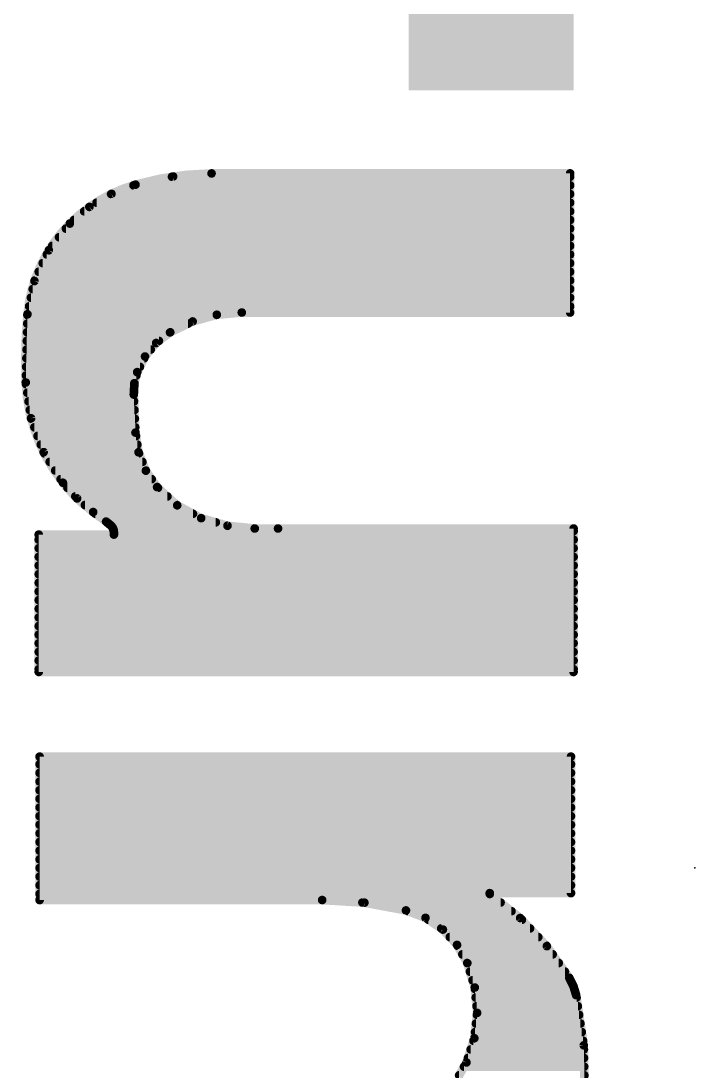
# Model space of a CAD drawing. Extents: x -0.1 to 30.6, y -0.1 to 52.6.
# Drawn here: x 13.259 to 15.24, y 29.883 to 32.97 of the extents above; entities that cross this region are included whole.
import ezdxf

# ---------------------------------------------------------------- set-up
doc = ezdxf.new("R2010")
doc.units = 0
doc.layers.add('21', color=41, linetype='CONTINUOUS')
doc.layers.add('23', color=53, linetype='CONTINUOUS')

# ---------------------------------------------------------------- blocks, each defined once
blk = doc.blocks.new('RECT')
blk.add_solid([(-0.5, -0.5), (0.5, -0.5), (-0.5, 0.5), (0.5, 0.5)])

msp = doc.modelspace()

# ---------------------------------------------------------------- linework, layer by layer
at = {"layer": '21'}
for points, const_width in [([(13.8189, 32.5218, 0.0668), (13.5953, 32.4888)], 0.0254), ([(13.8189, 32.5281, 1), (13.8189, 32.5155)], 0.0127), ([(13.8189, 32.5281, 1), (13.8189, 32.5155)], 0.0127), ([(13.8194, 32.5155, 1), (13.8184, 32.5281)], 0.0127), ([(13.819, 32.5155, 1), (13.8188, 32.5281)], 0.0127), ([(14.8794, 32.5218, 1), (14.8667, 32.5218)], 0.0127), ([(14.8794, 32.5218, 1), (14.8667, 32.5218)], 0.0127), ([(14.873, 32.5155, 1), (14.873, 32.5281)], 0.0127), ([(14.873, 32.5155, 1), (14.873, 32.5281)], 0.0127), ([(13.7025, 32.5183, 1), (13.7025, 32.5057)], 0.0127), ([(13.7055, 32.5191, 1), (13.7065, 32.5064)], 0.0127), ([(13.7073, 32.5066, 1), (13.7047, 32.519)], 0.0127), ([(14.873, 32.5057, 1), (14.873, 32.5183)], 0.0127), ([(13.5953, 32.4888, 0.1281), (13.4023, 32.3745)], 0.0254), ([(13.5236, 32.4675, 1), (13.5236, 32.4549)], 0.0127), ([(13.5225, 32.4678, 1), (13.527, 32.4559)], 0.0127), ([(13.528, 32.4564, 1), (13.5215, 32.4673)], 0.0127), ([(13.5895, 32.493, 1), (13.5895, 32.4803)], 0.0127), ([(13.594, 32.495, 1), (13.5966, 32.4826)], 0.0127), ([(13.5935, 32.4949, 1), (13.5971, 32.4827)], 0.0127), ([(13.5976, 32.4829, 1), (13.593, 32.4947)], 0.0127), ([(13.5971, 32.4827, 1), (13.5935, 32.4949)], 0.0127), ([(14.873, 32.4803, 1), (14.873, 32.493)], 0.0127), ([(14.873, 32.4549, 1), (14.873, 32.4675)], 0.0127), ([(13.4808, 32.4421, 1), (13.4808, 32.4295)], 0.0127), ([(14.873, 32.4295, 1), (14.873, 32.4421)], 0.0127), ([(13.4445, 32.4168, 1), (13.4445, 32.4041)], 0.0127), ([(13.4566, 32.4289, 1), (13.4631, 32.4179)], 0.0127), ([(13.4639, 32.4186, 1), (13.4557, 32.4282)], 0.0127), ([(14.873, 32.4041, 1), (14.873, 32.4168)], 0.0127), ([(13.4023, 32.3745, 0.1741), (13.2778, 32.1078)], 0.0254), ([(13.3982, 32.3793, 1), (13.4064, 32.3697)], 0.0127), ([(13.3978, 32.379, 1), (13.4068, 32.37)], 0.0127), ([(13.4073, 32.3706, 1), (13.3973, 32.3784)], 0.0127), ([(13.4068, 32.37, 1), (13.3978, 32.379)], 0.0127), ([(13.4146, 32.3913, 1), (13.4146, 32.3787)], 0.0127), ([(14.873, 32.3787, 1), (14.873, 32.3913)], 0.0127), ([(13.3906, 32.3659, 1), (13.3906, 32.3533)], 0.0127), ([(14.873, 32.3533, 1), (14.873, 32.3659)], 0.0127), ([(13.3506, 32.3152, 1), (13.3506, 32.3025)], 0.0127), ([(13.3706, 32.3406, 1), (13.3706, 32.3279)], 0.0127), ([(14.873, 32.3279, 1), (14.873, 32.3406)], 0.0127), ([(14.873, 32.3025, 1), (14.873, 32.3152)], 0.0127), ([(13.3347, 32.2897, 1), (13.3347, 32.2771)], 0.0127), ([(13.3356, 32.2999, 1), (13.3456, 32.2921)], 0.0127), ([(13.3463, 32.2933, 1), (13.3348, 32.2987)], 0.0127), ([(14.873, 32.2771, 1), (14.873, 32.2897)], 0.0127), ([(13.3228, 32.2644, 1), (13.3228, 32.2517)], 0.0127), ([(14.873, 32.2517, 1), (14.873, 32.2644)], 0.0127), ([(13.311, 32.239, 1), (13.311, 32.2263)], 0.0127), ([(14.873, 32.2263, 1), (14.873, 32.239)], 0.0127), ([(13.2926, 32.2082, 1), (13.3041, 32.2028)], 0.0127), ([(13.3045, 32.2042, 1), (13.2921, 32.2068)], 0.0127), ([(13.2991, 32.2135, 1), (13.2991, 32.2009)], 0.0127), ([(14.873, 32.2009, 1), (14.873, 32.2135)], 0.0127), ([(13.288, 32.1628, 1), (13.288, 32.1501)], 0.0127), ([(13.2933, 32.1882, 1), (13.2933, 32.1755)], 0.0127), ([(14.873, 32.1755, 1), (14.873, 32.1882)], 0.0127), ([(14.873, 32.1501, 1), (14.873, 32.1628)], 0.0127), ([(13.2827, 32.1373, 1), (13.2827, 32.1247)], 0.0127), ([(14.873, 32.1247, 1), (14.873, 32.1373)], 0.0127), ([(13.2778, 32.1078, 0.0335), (13.2728, 31.9072)], 0.0254), ([(13.2777, 32.112, 1), (13.2777, 32.0993)], 0.0127), ([(13.2716, 32.1091, 1), (13.284, 32.1065)], 0.0127), ([(13.2715, 32.1084, 1), (13.2841, 32.1072)], 0.0127), ([(13.2841, 32.1076, 1), (13.2715, 32.108)], 0.0127), ([(13.2841, 32.1072, 1), (13.2715, 32.1084)], 0.0127), ([(13.9078, 32.1129, 0.136), (13.6969, 32.0545)], 0.0254), ([(13.8338, 32.1126, 1), (13.8349, 32.1)], 0.0127), ([(13.8319, 32.0993, 1), (13.8319, 32.112)], 0.0127), ([(13.8361, 32.1002, 1), (13.8327, 32.1124)], 0.0127), ([(13.9078, 32.1193, 1), (13.9078, 32.1066)], 0.0127), ([(13.9078, 32.1193, 1), (13.9078, 32.1066)], 0.0127), ([(13.9084, 32.1066, 1), (13.9072, 32.1192)], 0.0127), ([(13.9078, 32.1066, 1), (13.9078, 32.1192)], 0.0127), ([(14.8667, 32.1129, 1), (14.8794, 32.1129)], 0.0127), ([(14.8667, 32.1129, 1), (14.8794, 32.1129)], 0.0127), ([(14.873, 32.1066, 1), (14.873, 32.1193)], 0.0127), ([(14.873, 32.1066, 1), (14.873, 32.1193)], 0.0127), ([(13.2771, 32.0866, 1), (13.2771, 32.0739)], 0.0127), ([(13.7501, 32.0739, 1), (13.7501, 32.0866)], 0.0127), ([(13.7616, 32.0927, 1), (13.765, 32.0805)], 0.0127), ([(13.7661, 32.0809, 1), (13.7605, 32.0923)], 0.0127), ([(13.2758, 32.0358, 1), (13.2758, 32.0231)], 0.0127), ([(13.2765, 32.0611, 1), (13.2765, 32.0485)], 0.0127), ([(13.6969, 32.0545, 0.1719), (13.6004, 31.9376)], 0.0254), ([(13.6641, 32.0231, 1), (13.6641, 32.0358)], 0.0127), ([(13.6941, 32.0602, 1), (13.6997, 32.0488)], 0.0127), ([(13.6936, 32.0599, 1), (13.7002, 32.0491)], 0.0127), ([(13.7008, 32.0495, 1), (13.693, 32.0595)], 0.0127), ([(13.7002, 32.0491, 1), (13.6936, 32.0599)], 0.0127), ([(13.6975, 32.0485, 1), (13.6975, 32.0611)], 0.0127), ([(13.2752, 32.0104, 1), (13.2752, 31.9977)], 0.0127), ([(13.6402, 31.9977, 1), (13.6402, 32.0104)], 0.0127), ([(13.6522, 32.0283, 1), (13.66, 32.0182)], 0.0127), ([(13.661, 32.0192, 1), (13.6512, 32.0273)], 0.0127), ([(13.2746, 31.985, 1), (13.2746, 31.9722)], 0.0127), ([(13.6185, 31.9876, 1), (13.6283, 31.9796)], 0.0127), ([(13.629, 31.9808, 1), (13.6177, 31.9864)], 0.0127), ([(13.6209, 31.9722, 1), (13.6209, 31.985)], 0.0127), ([(13.2739, 31.9596, 1), (13.2739, 31.9469)], 0.0127), ([(13.6004, 31.9376, 0.0992), (13.5903, 31.8716)], 0.0254), ([(13.6066, 31.936, 1), (13.5942, 31.9392)], 0.0127), ([(13.6064, 31.9354, 1), (13.5944, 31.9398)], 0.0127), ([(13.6082, 31.9469, 1), (13.6082, 31.9596)], 0.0127), ([(13.2791, 31.9081, 1), (13.2665, 31.9063)], 0.0127), ([(13.2728, 31.9072, 0.1577), (13.382, 31.6125)], 0.0254), ([(13.2791, 31.9075, 1), (13.2665, 31.9069)], 0.0127), ([(13.2733, 31.9342, 1), (13.2733, 31.9215)], 0.0127), ([(13.5984, 31.9048, 1), (13.5857, 31.9054)], 0.0127), ([(13.5947, 31.9404, 1), (13.6061, 31.9348)], 0.0127), ([(13.5944, 31.9398, 1), (13.6064, 31.9354)], 0.0127), ([(13.5979, 31.9215, 1), (13.5979, 31.9342)], 0.0127), ([(13.2665, 31.9074, 1), (13.2791, 31.907)], 0.0127), ([(13.2665, 31.9069, 1), (13.2791, 31.9075)], 0.0127), ([(13.2735, 31.9088, 1), (13.2735, 31.896)], 0.0127), ([(13.2773, 31.8834, 1), (13.2773, 31.8707)], 0.0127), ([(13.5859, 31.9067, 1), (13.5982, 31.9035)], 0.0127), ([(13.5906, 31.8707, 1), (13.5906, 31.8834)], 0.0127), ([(13.5919, 31.896, 1), (13.5919, 31.9088)], 0.0127), ([(13.281, 31.858, 1), (13.281, 31.8453)], 0.0127), ([(13.5966, 31.8719, 1), (13.584, 31.8713)], 0.0127), ([(13.5953, 31.7598, 0.0006), (13.5903, 31.8716)], 0.0254), ([(13.5966, 31.8719, 1), (13.584, 31.8713)], 0.0127), ([(13.584, 31.8719, 1), (13.5966, 31.8713)], 0.0127), ([(13.584, 31.8713, 1), (13.5966, 31.8719)], 0.0127), ([(13.5912, 31.8453, 1), (13.5912, 31.858)], 0.0127), ([(13.2847, 31.8326, 1), (13.2847, 31.8198)], 0.0127), ([(13.5923, 31.8198, 1), (13.5923, 31.8326)], 0.0127), ([(13.2942, 31.8042, 1), (13.2823, 31.7998)], 0.0127), ([(13.282, 31.8011, 1), (13.2946, 31.803)], 0.0127), ([(13.2888, 31.8072, 1), (13.2888, 31.7945)], 0.0127), ([(13.5935, 31.7945, 1), (13.5935, 31.8072)], 0.0127), ([(13.2982, 31.7818, 1), (13.2982, 31.7691)], 0.0127), ([(13.3076, 31.7564, 1), (13.3076, 31.7436)], 0.0127), ([(13.6016, 31.7608, 1), (13.589, 31.7588)], 0.0127), ([(13.5953, 31.7598, 0.1688), (13.6588, 31.5998)], 0.0254), ([(13.6016, 31.7601, 1), (13.589, 31.7595)], 0.0127), ([(13.589, 31.7595, 1), (13.6016, 31.7601)], 0.0127), ([(13.589, 31.7595, 1), (13.6016, 31.7601)], 0.0127), ([(13.5946, 31.7691, 1), (13.5946, 31.7818)], 0.0127), ([(13.5968, 31.7436, 1), (13.5968, 31.7564)], 0.0127), ([(13.317, 31.731, 1), (13.317, 31.7183)], 0.0127), ([(13.6008, 31.7183, 1), (13.6008, 31.731)], 0.0127), ([(13.3306, 31.7058, 1), (13.3199, 31.699)], 0.0127), ([(13.3193, 31.7002, 1), (13.3312, 31.7046)], 0.0127), ([(13.3272, 31.7056, 1), (13.3272, 31.6928)], 0.0127), ([(13.6102, 31.7045, 1), (13.5984, 31.6998)], 0.0127), ([(13.598, 31.7012, 1), (13.6106, 31.7031)], 0.0127), ([(13.6055, 31.6928, 1), (13.6055, 31.7056)], 0.0127), ([(13.3433, 31.6802, 1), (13.3433, 31.6674)], 0.0127), ([(13.6156, 31.6674, 1), (13.6156, 31.6802)], 0.0127), ([(13.3593, 31.6548, 1), (13.3593, 31.6421)], 0.0127), ([(13.6311, 31.6515, 1), (13.6206, 31.6443)], 0.0127), ([(13.6199, 31.6456, 1), (13.6317, 31.6503)], 0.0127), ([(13.6256, 31.6421, 1), (13.6256, 31.6548)], 0.0127), ([(13.3754, 31.6294, 1), (13.3754, 31.6166)], 0.0127), ([(13.3867, 31.6168, 1), (13.3773, 31.6082)], 0.0127), ([(13.382, 31.6125, 0.0664), (13.4709, 31.5262)], 0.0254), ([(13.387, 31.6164, 1), (13.377, 31.6086)], 0.0127), ([(13.3766, 31.6091, 1), (13.3874, 31.6159)], 0.0127), ([(13.377, 31.6086, 1), (13.387, 31.6164)], 0.0127), ([(13.3954, 31.604, 1), (13.3954, 31.5912)], 0.0127), ([(13.6429, 31.6166, 1), (13.6429, 31.6294)], 0.0127), ([(13.6631, 31.6045, 1), (13.6545, 31.5951)], 0.0127), ([(13.6588, 31.5998, 0.1229), (13.7884, 31.5084)], 0.0254), ([(13.6636, 31.6039, 1), (13.654, 31.5957)], 0.0127), ([(13.6536, 31.5962, 1), (13.664, 31.6034)], 0.0127), ([(13.654, 31.5957, 1), (13.6636, 31.6039)], 0.0127), ([(13.6612, 31.5912, 1), (13.6612, 31.604)], 0.0127), ([(13.4184, 31.5786, 1), (13.4184, 31.5659)], 0.0127), ([(13.4277, 31.5712, 1), (13.4195, 31.5616)], 0.0127), ([(13.6892, 31.5659, 1), (13.6892, 31.5786)], 0.0127), ([(13.4189, 31.5621, 1), (13.4283, 31.5707)], 0.0127), ([(13.4467, 31.5532, 1), (13.4467, 31.5404)], 0.0127), ([(13.721, 31.5517, 1), (13.715, 31.5405)], 0.0127), ([(13.7137, 31.5414, 1), (13.7222, 31.5508)], 0.0127), ([(13.7173, 31.5404, 1), (13.7173, 31.5532)], 0.0127), ([(13.4747, 31.5313, 1), (13.4671, 31.5211)], 0.0127), ([(13.4709, 31.5262, 0.0022), (13.509, 31.4982)], 0.0254), ([(13.4747, 31.5313, 1), (13.4671, 31.5211)], 0.0127), ([(13.4668, 31.5214, 1), (13.475, 31.531)], 0.0127), ([(13.4671, 31.5211, 1), (13.4747, 31.5313)], 0.0127), ([(13.4774, 31.5278, 1), (13.4774, 31.515)], 0.0127), ([(13.7641, 31.515, 1), (13.7641, 31.5278)], 0.0127), ([(13.7902, 31.5145, 1), (13.7866, 31.5023)], 0.0127), ([(13.7884, 31.5084, 0.0895), (13.9459, 31.4779)], 0.0254), ([(13.7907, 31.5143, 1), (13.7861, 31.5025)], 0.0127), ([(13.7854, 31.5028, 1), (13.7914, 31.514)], 0.0127), ([(13.7861, 31.5025, 1), (13.7907, 31.5143)], 0.0127), ([(13.5131, 31.5031, 1), (13.5049, 31.4933)], 0.0127), ([(13.5242, 31.4855, 0.0333), (13.509, 31.4982)], 0.0254), ([(13.5127, 31.5033, 1), (13.5053, 31.4931)], 0.0127), ([(13.5052, 31.4931, 1), (13.5128, 31.5033)], 0.0127), ([(13.5116, 31.5024, 1), (13.5116, 31.4897)], 0.0127), ([(13.5053, 31.4931, 1), (13.5127, 31.5033)], 0.0127), ([(13.5294, 31.4891, 1), (13.519, 31.4819)], 0.0127), ([(13.5318, 31.4677, 0.205), (13.5242, 31.4855)], 0.0254), ([(13.5286, 31.4901, 1), (13.5198, 31.4809)], 0.0127), ([(13.5198, 31.4809, 1), (13.5286, 31.4901)], 0.0127), ([(13.5201, 31.4806, 1), (13.5283, 31.4904)], 0.0127), ([(13.536, 31.4786, 1), (13.5236, 31.4761)], 0.0127), ([(13.5246, 31.4738, 1), (13.535, 31.481)], 0.0127), ([(13.8314, 31.4897, 1), (13.8314, 31.5024)], 0.0127), ([(13.8664, 31.4924, 1), (13.8651, 31.4798)], 0.0127), ([(13.864, 31.48, 1), (13.8675, 31.4922)], 0.0127), ([(13.9459, 31.4843, 1), (13.9459, 31.4716)], 0.0127), ([(13.9459, 31.4779, 0.0064), (14.0144, 31.4779)], 0.0254), ([(13.946, 31.4842, 1), (13.9458, 31.4716)], 0.0127), ([(13.9453, 31.4716, 1), (13.9465, 31.4842)], 0.0127), ([(13.9458, 31.4716, 1), (13.946, 31.4842)], 0.0127), ([(14.0144, 31.4843, 1), (14.0144, 31.4716)], 0.0127), ([(14.0145, 31.4716, 1), (14.0143, 31.4842)], 0.0127), ([(14.8895, 31.4779, 1), (14.8768, 31.4779)], 0.0127), ([(14.8895, 31.4779, 1), (14.8768, 31.4779)], 0.0127), ([(14.8831, 31.4716, 1), (14.8831, 31.4843)], 0.0127), ([(14.8831, 31.4716, 1), (14.8831, 31.4843)], 0.0127), ([(13.3109, 31.4665, 1), (13.3109, 31.4537)], 0.0127), ([(13.3109, 31.4665, 1), (13.3109, 31.4537)], 0.0127), ([(13.3109, 31.4516, 1), (13.3109, 31.4388)], 0.0127), ([(13.3172, 31.4601, 1), (13.3046, 31.4601)], 0.0127), ([(13.3172, 31.4601, 1), (13.3046, 31.4601)], 0.0127), ([(13.5312, 31.477, 1), (13.5312, 31.4642)], 0.0127), ([(13.5381, 31.4677, 1), (13.5255, 31.4677)], 0.0127), ([(13.5381, 31.4677, 1), (13.5255, 31.4677)], 0.0127), ([(13.5255, 31.4677, 1), (13.5381, 31.4677)], 0.0127), ([(13.5255, 31.4601, 1), (13.5381, 31.4601)], 0.0127), ([(13.5255, 31.4601, 1), (13.5381, 31.4601)], 0.0127), ([(13.5256, 31.4664, 1), (13.538, 31.469)], 0.0127), ([(13.5318, 31.4537, 1), (13.5318, 31.4665)], 0.0127), ([(13.5318, 31.4537, 1), (13.5318, 31.4665)], 0.0127), ([(14.8831, 31.4642, 1), (14.8831, 31.477)], 0.0127), ([(14.8831, 31.4388, 1), (14.8831, 31.4516)], 0.0127), ([(13.3109, 31.4262, 1), (13.3109, 31.4135)], 0.0127), ([(14.8831, 31.4135, 1), (14.8831, 31.4262)], 0.0127), ([(13.3109, 31.4008, 1), (13.3109, 31.388)], 0.0127), ([(14.8831, 31.388, 1), (14.8831, 31.4008)], 0.0127), ([(13.3109, 31.3754, 1), (13.3109, 31.3626)], 0.0127), ([(14.8831, 31.3626, 1), (14.8831, 31.3754)], 0.0127), ([(13.3109, 31.35, 1), (13.3109, 31.3373)], 0.0127), ([(13.3109, 31.3246, 1), (13.3109, 31.3118)], 0.0127), ([(14.8831, 31.3373, 1), (14.8831, 31.35)], 0.0127), ([(14.8831, 31.3118, 1), (14.8831, 31.3246)], 0.0127), ([(13.3109, 31.2992, 1), (13.3109, 31.2864)], 0.0127), ([(14.8831, 31.2864, 1), (14.8831, 31.2992)], 0.0127), ([(13.3109, 31.2738, 1), (13.3109, 31.2611)], 0.0127), ([(14.8831, 31.2611, 1), (14.8831, 31.2738)], 0.0127), ([(13.3109, 31.2484, 1), (13.3109, 31.2356)], 0.0127), ([(14.8831, 31.2356, 1), (14.8831, 31.2484)], 0.0127), ([(13.3109, 31.223, 1), (13.3109, 31.2103)], 0.0127), ([(14.8831, 31.2103, 1), (14.8831, 31.223)], 0.0127), ([(13.3109, 31.1976, 1), (13.3109, 31.1849)], 0.0127), ([(13.3109, 31.1722, 1), (13.3109, 31.1594)], 0.0127), ([(14.8831, 31.1849, 1), (14.8831, 31.1976)], 0.0127), ([(14.8831, 31.1594, 1), (14.8831, 31.1722)], 0.0127), ([(13.3109, 31.1468, 1), (13.3109, 31.1341)], 0.0127), ([(14.8831, 31.1341, 1), (14.8831, 31.1468)], 0.0127), ([(13.3109, 31.1214, 1), (13.3109, 31.1087)], 0.0127), ([(14.8831, 31.1087, 1), (14.8831, 31.1214)], 0.0127), ([(13.3109, 31.096, 1), (13.3109, 31.0832)], 0.0127), ([(14.8831, 31.0832, 1), (14.8831, 31.096)], 0.0127), ([(13.3109, 31.0706, 1), (13.3109, 31.0579)], 0.0127), ([(13.3109, 31.0627, 1), (13.3109, 31.0499)], 0.0127), ([(13.3109, 31.0627, 1), (13.3109, 31.0499)], 0.0127), ([(13.3046, 31.0563, 1), (13.3172, 31.0563)], 0.0127), ([(13.3046, 31.0563, 1), (13.3172, 31.0563)], 0.0127), ([(14.8768, 31.0563, 1), (14.8895, 31.0563)], 0.0127), ([(14.8768, 31.0563, 1), (14.8895, 31.0563)], 0.0127), ([(14.8831, 31.0579, 1), (14.8831, 31.0706)], 0.0127), ([(14.8831, 31.0499, 1), (14.8831, 31.0627)], 0.0127), ([(14.8831, 31.0499, 1), (14.8831, 31.0627)], 0.0127), ([(13.3134, 30.8137, 1), (13.3134, 30.801)], 0.0127), ([(13.3198, 30.8073, 1), (13.3071, 30.8073)], 0.0127), ([(14.8819, 30.8073, 1), (14.8692, 30.8073)], 0.0127), ([(14.8755, 30.801, 1), (14.8755, 30.8137)], 0.0127), ([(13.3134, 30.7912, 1), (13.3134, 30.7784)], 0.0127), ([(14.8755, 30.7784, 1), (14.8755, 30.7912)], 0.0127), ([(13.3134, 30.7658, 1), (13.3134, 30.7531)], 0.0127), ([(13.3134, 30.7404, 1), (13.3134, 30.7277)], 0.0127), ([(14.8755, 30.7531, 1), (14.8755, 30.7658)], 0.0127), ([(14.8755, 30.7277, 1), (14.8755, 30.7404)], 0.0127), ([(13.3134, 30.715, 1), (13.3134, 30.7022)], 0.0127), ([(14.8755, 30.7022, 1), (14.8755, 30.715)], 0.0127), ([(13.3134, 30.6896, 1), (13.3134, 30.6769)], 0.0127), ([(14.8755, 30.6769, 1), (14.8755, 30.6896)], 0.0127), ([(13.3134, 30.6642, 1), (13.3134, 30.6515)], 0.0127), ([(14.8755, 30.6515, 1), (14.8755, 30.6642)], 0.0127), ([(13.3134, 30.6388, 1), (13.3134, 30.626)], 0.0127), ([(14.8755, 30.626, 1), (14.8755, 30.6388)], 0.0127), ([(13.3134, 30.6134, 1), (13.3134, 30.6007)], 0.0127), ([(13.3134, 30.588, 1), (13.3134, 30.5753)], 0.0127), ([(14.8755, 30.6007, 1), (14.8755, 30.6134)], 0.0127), ([(14.8755, 30.5753, 1), (14.8755, 30.588)], 0.0127), ([(13.3134, 30.5626, 1), (13.3134, 30.5498)], 0.0127), ([(14.8755, 30.5498, 1), (14.8755, 30.5626)], 0.0127), ([(13.3134, 30.5372, 1), (13.3134, 30.5245)], 0.0127), ([(14.8755, 30.5245, 1), (14.8755, 30.5372)], 0.0127), ([(13.3134, 30.5118, 1), (13.3134, 30.4991)], 0.0127), ([(14.8755, 30.4991, 1), (14.8755, 30.5118)], 0.0127), ([(13.3134, 30.4864, 1), (13.3134, 30.4736)], 0.0127), ([(13.3134, 30.461, 1), (13.3134, 30.4483)], 0.0127), ([(14.8755, 30.4736, 1), (14.8755, 30.4864)], 0.0127), ([(14.8755, 30.4483, 1), (14.8755, 30.461)], 0.0127), ([(13.3134, 30.4356, 1), (13.3134, 30.4229)], 0.0127), ([(14.8755, 30.4229, 1), (14.8755, 30.4356)], 0.0127), ([(13.3134, 30.4102, 1), (13.3134, 30.3974)], 0.0127), ([(14.6367, 30.4124, 1), (14.6367, 30.3997)], 0.0127), ([(14.6431, 30.406, 1), (14.6304, 30.406)], 0.0127), ([(14.6406, 30.4085, 1), (14.6328, 30.3985)], 0.0127), ([(14.6304, 30.4035, 1), (14.6431, 30.4035)], 0.0127), ([(14.6367, 30.3974, 1), (14.6367, 30.4102)], 0.0127), ([(14.8692, 30.406, 1), (14.8819, 30.406)], 0.0127), ([(14.8755, 30.3997, 1), (14.8755, 30.4124)], 0.0127), ([(13.3134, 30.3921, 1), (13.3134, 30.3793)], 0.0127), ([(13.3071, 30.3857, 1), (13.3198, 30.3857)], 0.0127), ([(14.1444, 30.392, 1), (14.1436, 30.3794)], 0.0127), ([(14.144, 30.3793, 1), (14.144, 30.3921)], 0.0127), ([(14.2624, 30.3848, 1), (14.2624, 30.3721)], 0.0127), ([(14.2693, 30.3843, 1), (14.267, 30.3718)], 0.0127), ([(14.2677, 30.3717, 1), (14.2685, 30.3844)], 0.0127), ([(14.6684, 30.3721, 1), (14.6684, 30.3848)], 0.0127), ([(14.3927, 30.3611, 1), (14.3881, 30.3493)], 0.0127), ([(14.3892, 30.349, 1), (14.3916, 30.3614)], 0.0127), ([(14.3962, 30.3594, 1), (14.3962, 30.3467)], 0.0127), ([(14.4514, 30.3387, 1), (14.4443, 30.3281)], 0.0127), ([(14.4456, 30.3275, 1), (14.4501, 30.3393)], 0.0127), ([(14.7005, 30.3467, 1), (14.7005, 30.3594)], 0.0127), ([(14.7307, 30.3372, 1), (14.7215, 30.3284)], 0.0127), ([(14.7221, 30.3278, 1), (14.73, 30.3378)], 0.0127), ([(14.4565, 30.334, 1), (14.4565, 30.3212)], 0.0127), ([(14.4941, 30.3086, 1), (14.4941, 30.2959)], 0.0127), ([(14.731, 30.3212, 1), (14.731, 30.334)], 0.0127), ([(14.7551, 30.2959, 1), (14.7551, 30.3086)], 0.0127), ([(14.5035, 30.3033, 1), (14.4941, 30.2947)], 0.0127), ([(14.4953, 30.2937, 1), (14.5024, 30.3043)], 0.0127), ([(14.5193, 30.2832, 1), (14.5193, 30.2705)], 0.0127), ([(14.7792, 30.2705, 1), (14.7792, 30.2832)], 0.0127), ([(14.546, 30.257, 1), (14.535, 30.2507)], 0.0127), ([(14.5419, 30.2578, 1), (14.5419, 30.245)], 0.0127), ([(14.5358, 30.2495, 1), (14.5452, 30.2581)], 0.0127), ([(14.8097, 30.2538, 1), (14.7993, 30.2464)], 0.0127), ([(14.7999, 30.2457, 1), (14.8091, 30.2545)], 0.0127), ([(14.8033, 30.245, 1), (14.8033, 30.2578)], 0.0127), ([(14.5562, 30.2324, 1), (14.5562, 30.2197)], 0.0127), ([(14.8216, 30.2197, 1), (14.8216, 30.2324)], 0.0127), ([(14.5705, 30.207, 1), (14.5705, 30.1943)], 0.0127), ([(14.5768, 30.2022, 1), (14.5646, 30.1984)], 0.0127), ([(14.5652, 30.1972, 1), (14.5762, 30.2034)], 0.0127), ([(14.8396, 30.1943, 1), (14.8396, 30.207)], 0.0127), ([(14.5784, 30.1816, 1), (14.5784, 30.1688)], 0.0127), ([(14.5861, 30.1562, 1), (14.5861, 30.1435)], 0.0127), ([(14.8576, 30.1688, 1), (14.8576, 30.1816)], 0.0127), ([(14.8761, 30.1599, 1), (14.8647, 30.1543)], 0.0127), ([(14.8652, 30.1534, 1), (14.8756, 30.1608)], 0.0127), ([(14.874, 30.1435, 1), (14.874, 30.1562)], 0.0127), ([(14.5989, 30.1292, 1), (14.5863, 30.128)], 0.0127), ([(14.5865, 30.1268, 1), (14.5987, 30.1305)], 0.0127), ([(14.593, 30.1308, 1), (14.593, 30.1181)], 0.0127), ([(14.8887, 30.1344, 1), (14.8766, 30.1307)], 0.0127), ([(14.877, 30.1297, 1), (14.8883, 30.1354)], 0.0127), ([(14.8852, 30.1181, 1), (14.8852, 30.1308)], 0.0127), ([(14.5954, 30.1054, 1), (14.5954, 30.0926)], 0.0127), ([(14.897, 30.1073, 1), (14.8844, 30.1053)], 0.0127), ([(14.8846, 30.1044, 1), (14.8968, 30.1082)], 0.0127), ([(14.8918, 30.0926, 1), (14.8918, 30.1054)], 0.0127), ([(14.5978, 30.08, 1), (14.5978, 30.0673)], 0.0127), ([(14.6059, 30.0533, 1), (14.5933, 30.0547)], 0.0127), ([(14.8956, 30.0673, 1), (14.8956, 30.08)], 0.0127), ([(14.5961, 30.0292, 1), (14.5961, 30.0164)], 0.0127), ([(14.599, 30.0546, 1), (14.599, 30.0419)], 0.0127), ([(14.5933, 30.0534, 1), (14.6059, 30.0546)], 0.0127), ([(14.8995, 30.0419, 1), (14.8995, 30.0546)], 0.0127), ([(14.9033, 30.0164, 1), (14.9033, 30.0292)], 0.0127), ([(14.5933, 30.0038, 1), (14.5933, 29.9911)], 0.0127), ([(14.9072, 29.9911, 1), (14.9072, 30.0038)], 0.0127), ([(14.5889, 29.9784, 1), (14.5889, 29.9657)], 0.0127), ([(14.585, 29.9802, 1), (14.5977, 29.9788)], 0.0127), ([(14.5974, 29.9775, 1), (14.5853, 29.9815)], 0.0127), ([(14.911, 29.9657, 1), (14.911, 29.9784)], 0.0127), ([(14.5807, 29.953, 1), (14.5807, 29.9402)], 0.0127), ([(14.9194, 29.9587, 1), (14.9067, 29.9584)], 0.0127), ([(14.9068, 29.9576, 1), (14.9193, 29.9595)], 0.0127), ([(14.9133, 29.9402, 1), (14.9133, 29.953)], 0.0127), ([(14.5622, 29.9102, 1), (14.5742, 29.9062)], 0.0127), ([(14.5737, 29.9051, 1), (14.5627, 29.9113)], 0.0127), ([(14.5724, 29.9276, 1), (14.5724, 29.9149)], 0.0127), ([(14.9138, 29.9149, 1), (14.9138, 29.9276)], 0.0127), ([(14.5467, 29.8768, 1), (14.5467, 29.864)], 0.0127), ([(14.5611, 29.9022, 1), (14.5611, 29.8895)], 0.0127), ([(14.9143, 29.8895, 1), (14.9143, 29.9022)], 0.0127), ([(14.9149, 29.864, 1), (14.9149, 29.8768)], 0.0127)]:
    msp.add_lwpolyline(points, format="xyb", dxfattribs=dict(at, const_width=const_width))
at = {"layer": '21', "const_width": 0.0254}
for points in [[(13.706, 32.5128), (13.8189, 32.5218)], [(13.8189, 32.5218), (14.873, 32.5218)], [(13.8189, 32.5218), (14.873, 32.5218)], [(14.873, 32.5218), (14.873, 32.1129)], [(14.873, 32.5218), (14.873, 32.1129)], [(13.5953, 32.4888), (13.706, 32.5128)], [(13.7025, 32.512), (14.873, 32.512)], [(13.4598, 32.4234), (13.5248, 32.4619)], [(13.5236, 32.4612), (14.873, 32.4612)], [(13.5248, 32.4619), (13.5953, 32.4888)], [(13.5895, 32.4866), (14.873, 32.4866)], [(13.4808, 32.4358), (14.873, 32.4358)], [(13.4023, 32.3745), (13.4598, 32.4234)], [(13.4445, 32.4104), (14.873, 32.4104)], [(13.3406, 32.296), (13.4023, 32.3745)], [(13.4146, 32.385), (14.873, 32.385)], [(13.3906, 32.3596), (14.873, 32.3596)], [(13.3506, 32.3088), (14.873, 32.3088)], [(13.3706, 32.3342), (14.873, 32.3342)], [(13.2983, 32.2055), (13.3406, 32.296)], [(13.3347, 32.2834), (14.873, 32.2834)], [(13.3228, 32.258), (14.873, 32.258)], [(13.311, 32.2326), (14.873, 32.2326)], [(13.2778, 32.1078), (13.2983, 32.2055)], [(13.2991, 32.2072), (14.873, 32.2072)], [(13.288, 32.1564), (14.873, 32.1564)], [(13.2933, 32.1818), (14.873, 32.1818)], [(13.2827, 32.131), (14.873, 32.131)], [(13.2728, 31.9072), (13.2778, 32.1078)], [(13.2777, 32.1056), (13.8319, 32.1056)], [(13.8344, 32.1063), (13.7633, 32.0866)], [(13.9078, 32.1129), (13.8344, 32.1063)], [(14.873, 32.1129), (13.9078, 32.1129)], [(14.873, 32.1129), (13.9078, 32.1129)], [(13.2771, 32.0802), (13.7501, 32.0802)], [(13.7633, 32.0866), (13.6969, 32.0545)], [(13.2758, 32.0294), (13.6641, 32.0294)], [(13.2765, 32.0548), (13.6975, 32.0548)], [(13.6969, 32.0545), (13.6561, 32.0232)], [(13.2752, 32.004), (13.6402, 32.004)], [(13.6561, 32.0232), (13.6234, 31.9836)], [(13.2746, 31.9786), (13.6209, 31.9786)], [(13.6234, 31.9836), (13.6004, 31.9376)], [(13.2739, 31.9532), (13.6082, 31.9532)], [(13.6004, 31.9376), (13.5921, 31.9051)], [(13.2883, 31.802), (13.2728, 31.9072)], [(13.2733, 31.9278), (13.5979, 31.9278)], [(13.5921, 31.9051), (13.5903, 31.8716)], [(13.2735, 31.9024), (13.5919, 31.9024)], [(13.2773, 31.877), (13.5906, 31.877)], [(13.281, 31.8516), (13.5912, 31.8516)], [(13.5903, 31.8716), (13.5953, 31.7598)], [(13.2847, 31.8262), (13.5923, 31.8262)], [(13.3252, 31.7024), (13.2883, 31.802)], [(13.2888, 31.8008), (13.5935, 31.8008)], [(13.2982, 31.7754), (13.5946, 31.7754)], [(13.3076, 31.75), (13.5968, 31.75)], [(13.5953, 31.7598), (13.6043, 31.7022)], [(13.317, 31.7246), (13.6008, 31.7246)], [(13.382, 31.6125), (13.3252, 31.7024)], [(13.3272, 31.6992), (13.6055, 31.6992)], [(13.6043, 31.7022), (13.6258, 31.6479)], [(13.3433, 31.6738), (13.6156, 31.6738)], [(13.3593, 31.6484), (13.6256, 31.6484)], [(13.6258, 31.6479), (13.6588, 31.5998)], [(13.3754, 31.623), (13.6429, 31.623)], [(13.4236, 31.5664), (13.382, 31.6125)], [(13.3954, 31.5976), (13.6612, 31.5976)], [(13.6588, 31.5998), (13.718, 31.5461)], [(13.4184, 31.5722), (13.6892, 31.5722)], [(13.4709, 31.5262), (13.4236, 31.5664)], [(13.4467, 31.5468), (13.7173, 31.5468)], [(13.718, 31.5461), (13.7884, 31.5084)], [(13.509, 31.4982), (13.4709, 31.5262)], [(13.4774, 31.5214), (13.7641, 31.5214)], [(13.7884, 31.5084), (13.8658, 31.4861)], [(13.5242, 31.4855), (13.509, 31.4982)], [(13.5116, 31.496), (13.8314, 31.496)], [(13.5298, 31.4774), (13.5242, 31.4855)], [(13.5318, 31.4677), (13.5298, 31.4774)], [(13.8658, 31.4861), (13.9459, 31.4779)], [(13.9459, 31.4779), (14.8831, 31.4779)], [(14.0144, 31.4779), (14.8831, 31.4779)], [(14.8831, 31.4779), (14.8831, 31.0563)], [(14.8831, 31.4779), (14.8831, 31.0563)], [(13.3109, 31.0563), (13.3109, 31.4601)], [(13.3109, 31.4601), (13.5318, 31.4601)], [(13.3109, 31.0563), (13.3109, 31.4601)], [(13.3109, 31.4601), (13.5318, 31.4601)], [(13.3109, 31.4452), (14.8831, 31.4452)], [(13.5312, 31.4706), (14.8831, 31.4706)], [(13.5318, 31.4601), (13.5318, 31.4677)], [(13.5318, 31.4601), (13.5318, 31.4677)], [(13.3109, 31.4198), (14.8831, 31.4198)], [(13.3109, 31.3944), (14.8831, 31.3944)], [(13.3109, 31.369), (14.8831, 31.369)], [(13.3109, 31.3436), (14.8831, 31.3436)], [(13.3109, 31.3182), (14.8831, 31.3182)], [(13.3109, 31.2928), (14.8831, 31.2928)], [(13.3109, 31.2674), (14.8831, 31.2674)], [(13.3109, 31.242), (14.8831, 31.242)], [(13.3109, 31.2166), (14.8831, 31.2166)], [(13.3109, 31.1912), (14.8831, 31.1912)], [(13.3109, 31.1658), (14.8831, 31.1658)], [(13.3109, 31.1404), (14.8831, 31.1404)], [(13.3109, 31.115), (14.8831, 31.115)], [(13.3109, 31.0896), (14.8831, 31.0896)], [(13.3109, 31.0642), (14.8831, 31.0642)], [(14.8831, 31.0563), (13.3109, 31.0563)], [(14.8831, 31.0563), (13.3109, 31.0563)], [(14.8755, 30.8073), (13.3134, 30.8073)], [(13.3134, 30.8073), (13.3134, 30.3857)], [(14.8755, 30.406), (14.8755, 30.8073)], [(13.3134, 30.7848), (14.8755, 30.7848)], [(13.3134, 30.7594), (14.8755, 30.7594)], [(13.3134, 30.734), (14.8755, 30.734)], [(13.3134, 30.7086), (14.8755, 30.7086)], [(13.3134, 30.6832), (14.8755, 30.6832)], [(13.3134, 30.6578), (14.8755, 30.6578)], [(13.3134, 30.6324), (14.8755, 30.6324)], [(13.3134, 30.607), (14.8755, 30.607)], [(13.3134, 30.5816), (14.8755, 30.5816)], [(13.3134, 30.5562), (14.8755, 30.5562)], [(13.3134, 30.5308), (14.8755, 30.5308)], [(13.3134, 30.5054), (14.8755, 30.5054)], [(13.3134, 30.48), (14.8755, 30.48)], [(13.3134, 30.4546), (14.8755, 30.4546)], [(13.3134, 30.4292), (14.8755, 30.4292)], [(13.3134, 30.4038), (14.6367, 30.4038)], [(14.6367, 30.4035), (14.6367, 30.406)], [(14.6367, 30.406), (14.8755, 30.406)], [(14.7261, 30.3328), (14.6367, 30.4035)], [(13.3134, 30.3857), (14.144, 30.3857)], [(14.144, 30.3857), (14.2681, 30.378)], [(14.2624, 30.3784), (14.6684, 30.3784)], [(14.2681, 30.378), (14.3904, 30.3552)], [(14.3904, 30.3552), (14.4479, 30.3334)], [(14.3962, 30.353), (14.7005, 30.353)], [(14.4479, 30.3334), (14.4988, 30.299)], [(14.8045, 30.2501), (14.7261, 30.3328)], [(14.4565, 30.3276), (14.731, 30.3276)], [(14.4941, 30.3022), (14.7551, 30.3022)], [(14.4988, 30.299), (14.5405, 30.2538)], [(14.5193, 30.2768), (14.7792, 30.2768)], [(14.5405, 30.2538), (14.5707, 30.2003)], [(14.5419, 30.2514), (14.8033, 30.2514)], [(14.8704, 30.1571), (14.8045, 30.2501)], [(14.5562, 30.226), (14.8216, 30.226)], [(14.5705, 30.2006), (14.8396, 30.2006)], [(14.5707, 30.2003), (14.5926, 30.1286)], [(14.5784, 30.1752), (14.8576, 30.1752)], [(14.5861, 30.1498), (14.874, 30.1498)], [(14.8827, 30.1325), (14.8704, 30.1571)], [(14.5926, 30.1286), (14.5996, 30.054)], [(14.593, 30.1244), (14.8852, 30.1244)], [(14.8907, 30.1063), (14.8827, 30.1325)], [(14.5954, 30.099), (14.8918, 30.099)], [(14.9131, 29.9585), (14.8907, 30.1063)], [(14.5996, 30.054), (14.5913, 29.9795)], [(14.5978, 30.0736), (14.8956, 30.0736)], [(14.5961, 30.0228), (14.9033, 30.0228)], [(14.599, 30.0482), (14.8995, 30.0482)], [(14.5933, 29.9974), (14.9072, 29.9974)], [(14.5913, 29.9795), (14.5682, 29.9082)], [(14.5889, 29.972), (14.911, 29.972)], [(14.5807, 29.9466), (14.9133, 29.9466)], [(14.9161, 29.8091), (14.9131, 29.9585)], [(14.5682, 29.9082), (14.5444, 29.8664)], [(14.5724, 29.9212), (14.9138, 29.9212)], [(14.5611, 29.8958), (14.9143, 29.8958)]]:
    msp.add_lwpolyline(points, dxfattribs=at)
at = {"layer": '23'}
msp.add_point((15.24, 30.48), dxfattribs=at)

# ---------------------------------------------------------------- block references
at = {"layer": '21', "xscale": 0.4953, "yscale": 0.4851, "rotation": 90}
msp.add_blockref('RECT', (14.6406, 33.0134), dxfattribs=at)

doc.saveas('drawing.dxf')
